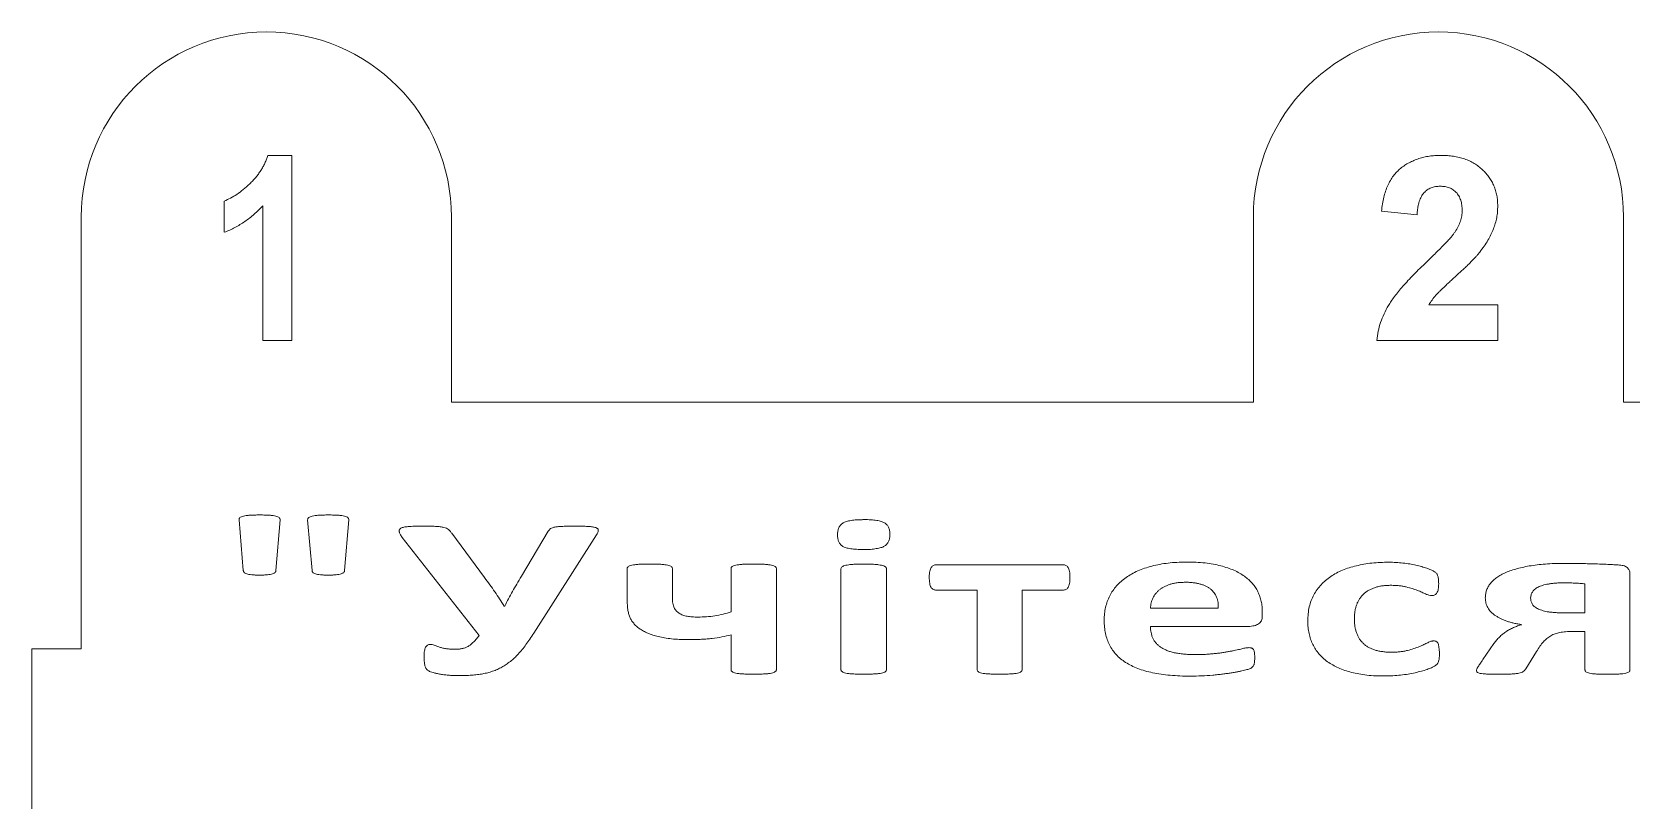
# Model space of a CAD drawing. Header units: millimetres. Extents: x -4 to 479, y 0 to 130.
# Drawn here: x -4 to 125.6, y 67.7 to 130 of the extents above; entities that cross this region are included whole.
import ezdxf

# ---------------------------------------------------------------- set-up
doc = ezdxf.new("R2010")
doc.units = ezdxf.units.MM

msp = doc.modelspace()

# ---------------------------------------------------------------- linework, layer by layer
at = {"color": 7, "linetype": 'Continuous', "lineweight": 15}
for p, q in [((15.12, 120), (17.05, 120)), ((17.05, 120), (17.05, 105)), ((11.59, 113.77), (11.59, 116.3)), ((14.71, 105), (14.71, 115.91)), ((108.27, 115.19), (105.38, 115.47)), ((0, 115), (0, 80)), ((30, 100), (30, 115)), ((95, 115), (95, 100)), ((125, 100), (125, 115)), ((109.23, 107.88), (114.81, 107.88)), ((114.81, 107.88), (114.81, 105)), ((17.05, 105), (14.71, 105)), ((114.81, 105), (105, 105)), ((95, 100), (30, 100)), ((190, 100), (125, 100)), ((13.12, 86.36), (12.79, 90.47)), ((16.12, 90.47), (15.77, 86.36)), ((18.7, 86.36), (18.34, 90.47)), ((21.68, 90.47), (21.34, 86.36)), ((35.67, 85.88), (37.85, 89.54)), ((32.25, 81.07), (26.01, 89.03)), ((30.02, 89.37), (32.68, 85.77)), ((41.76, 89.24), (36.68, 81.28)), ((44.25, 83.87), (44.25, 86.51)), ((47.91, 86.51), (47.91, 84.22)), ((52.66, 82.99), (52.66, 86.51)), ((56.34, 86.51), (56.34, 78.31)), ((61.57, 78.31), (61.57, 86.49)), ((65.26, 86.49), (65.26, 78.31)), ((69.32, 86.82), (79.56, 86.82)), ((125.52, 86.1), (125.52, 78.31)), ((72.61, 84.76), (69.32, 84.76)), ((72.61, 78.31), (72.61, 84.76)), ((76.27, 84.76), (76.27, 78.31)), ((79.56, 84.76), (76.27, 84.76)), ((121.88, 82.92), (121.88, 85.27)), ((34.28, 83.46), (34.32, 83.46)), ((86.65, 83.31), (92.16, 83.31)), ((95.72, 83.02), (95.72, 82.65)), ((94.6, 81.82), (86.65, 81.82)), ((120.3, 82.92), (121.88, 82.92)), ((52.66, 78.31), (52.66, 81.13)), ((113.61, 79.13), (114.5, 80.43)), ((121.88, 81.41), (120.91, 81.41)), ((121.88, 78.31), (121.88, 81.41)), ((-4, 80), (-4, 60)), ((0, 80), (-4, 80)), ((117.96, 79.79), (117.09, 78.39))]:
    msp.add_line(p, q, dxfattribs=at)
for centre in [(15, 115), (110, 115)]:
    msp.add_arc(centre, 15, 0, 180, dxfattribs=at)
for points, knots in [([(11.59, 116.3), (11.76, 116.37), (12.11, 116.53), (12.62, 116.84), (13.14, 117.23), (13.57, 117.61), (13.9, 117.94), (14.14, 118.2), (14.35, 118.48), (14.55, 118.77), (14.73, 119.06), (14.88, 119.36), (15.02, 119.68), (15.09, 119.89), (15.12, 120)], [0, 0, 0, 0, 0.104673, 0.217922, 0.340519, 0.473565, 0.542197, 0.609703, 0.675575, 0.741602, 0.806105, 0.870958, 0.935136, 1, 1, 1, 1]), ([(105.38, 115.47), (105.41, 115.67), (105.45, 116.05), (105.56, 116.59), (105.71, 117.09), (105.89, 117.55), (106.09, 117.96), (106.34, 118.34), (106.62, 118.66), (106.93, 118.95), (107.27, 119.2), (107.63, 119.41), (108.01, 119.59), (108.41, 119.74), (108.83, 119.86), (109.27, 119.94), (109.73, 119.99), (110.04, 120), (110.2, 120)], [0, 0, 0, 0, 0.0794357, 0.1540132, 0.2241415, 0.2899342, 0.3527323, 0.4127258, 0.4703027, 0.5271688, 0.5835023, 0.6399482, 0.696585, 0.7537269, 0.812707, 0.8729635, 0.9350349, 1, 1, 1, 1]), ([(110.2, 120), (110.38, 120), (110.72, 119.99), (111.21, 119.94), (111.68, 119.84), (112.12, 119.72), (112.53, 119.55), (112.91, 119.35), (113.26, 119.11), (113.58, 118.83), (113.87, 118.54), (114.12, 118.22), (114.33, 117.88), (114.51, 117.52), (114.64, 117.14), (114.74, 116.75), (114.8, 116.34), (114.8, 116.06), (114.81, 115.92)], [0, 0, 0, 0, 0.0756723, 0.1473813, 0.2160847, 0.281698, 0.3454599, 0.4074856, 0.4687313, 0.5297824, 0.5900329, 0.6485481, 0.7059535, 0.7631016, 0.8202894, 0.8784793, 0.9382261, 1, 1, 1, 1]), ([(110.14, 117.5), (110.01, 117.49), (109.76, 117.48), (109.4, 117.38), (109.09, 117.21), (108.86, 117.01), (108.71, 116.82), (108.61, 116.65), (108.52, 116.46), (108.44, 116.25), (108.38, 116.02), (108.33, 115.76), (108.29, 115.49), (108.28, 115.29), (108.27, 115.19)], [0, 0, 0, 0, 0.116899, 0.225824, 0.330086, 0.435451, 0.490307, 0.548244, 0.610767, 0.677675, 0.749189, 0.826859, 0.910112, 1, 1, 1, 1]), ([(111.92, 115.53), (111.92, 115.68), (111.91, 115.96), (111.82, 116.36), (111.67, 116.71), (111.46, 117), (111.2, 117.22), (110.89, 117.39), (110.53, 117.48), (110.28, 117.49), (110.14, 117.5)], [0, 0, 0, 0, 0.14914, 0.282162, 0.404656, 0.52111, 0.634416, 0.748796, 0.868711, 1, 1, 1, 1]), ([(14.71, 115.91), (14.59, 115.79), (14.37, 115.55), (14.01, 115.22), (13.64, 114.92), (13.26, 114.64), (12.86, 114.38), (12.45, 114.15), (12.03, 113.94), (11.74, 113.83), (11.59, 113.77)], [0, 0, 0, 0, 0.129185, 0.256204, 0.382043, 0.505384, 0.629957, 0.752849, 0.876291, 1, 1, 1, 1]), ([(111.35, 113.8), (111.44, 113.94), (111.61, 114.22), (111.79, 114.66), (111.9, 115.1), (111.92, 115.39), (111.92, 115.53)], [0, 0, 0, 0, 0.272796, 0.526191, 0.766904, 1, 1, 1, 1]), ([(114.81, 115.92), (114.8, 115.76), (114.8, 115.43), (114.73, 114.95), (114.62, 114.48), (114.46, 114.03), (114.26, 113.57), (114.01, 113.1), (113.71, 112.63), (113.47, 112.32), (113.35, 112.16)], [0, 0, 0, 0, 0.119176, 0.236427, 0.352664, 0.469086, 0.589463, 0.717601, 0.854189, 1, 1, 1, 1]), ([(109.06, 111.38), (109.2, 111.52), (109.49, 111.79), (109.89, 112.18), (110.24, 112.54), (110.55, 112.86), (110.82, 113.14), (111.04, 113.39), (111.21, 113.6), (111.31, 113.74), (111.35, 113.8)], [0, 0, 0, 0, 0.18509, 0.352357, 0.50308, 0.637279, 0.752473, 0.851886, 0.934339, 1, 1, 1, 1]), ([(113.35, 112.16), (113.31, 112.1), (113.21, 111.98), (113.04, 111.79), (112.85, 111.58), (112.63, 111.35), (112.39, 111.11), (112.12, 110.85), (111.82, 110.58), (111.5, 110.29), (111.19, 110), (110.9, 109.74), (110.63, 109.5), (110.41, 109.28), (110.21, 109.09), (110.04, 108.93), (109.91, 108.79), (109.72, 108.58), (109.48, 108.29), (109.31, 108.02), (109.23, 107.88)], [0, 0, 0, 0, 0.036975, 0.079193, 0.126701, 0.179184, 0.237369, 0.300559, 0.369153, 0.443112, 0.516018, 0.582473, 0.642137, 0.69462, 0.740679, 0.779589, 0.812074, 0.837814, 0.922565, 1, 1, 1, 1]), ([(105, 105), (105.03, 105.25), (105.1, 105.74), (105.3, 106.46), (105.58, 107.16), (105.88, 107.73), (106.17, 108.19), (106.44, 108.57), (106.76, 108.97), (107.13, 109.4), (107.54, 109.86), (108, 110.34), (108.51, 110.85), (108.87, 111.2), (109.06, 111.38)], [0, 0, 0, 0, 0.096357, 0.192661, 0.289455, 0.388479, 0.441921, 0.501521, 0.567883, 0.640892, 0.720371, 0.806637, 0.900016, 1, 1, 1, 1]), ([(12.79, 90.47), (12.79, 90.5), (12.79, 90.56), (12.86, 90.65), (12.98, 90.71), (13.16, 90.77), (13.39, 90.81), (13.68, 90.83), (14.05, 90.85), (14.31, 90.85), (14.45, 90.85)], [0, 0, 0, 0, 0.0482909, 0.1027985, 0.1772801, 0.2748322, 0.4028785, 0.5639489, 0.7618885, 1, 1, 1, 1]), ([(14.45, 90.85), (14.6, 90.85), (14.87, 90.85), (15.23, 90.83), (15.52, 90.81), (15.75, 90.77), (15.91, 90.71), (16.03, 90.65), (16.11, 90.57), (16.12, 90.5), (16.12, 90.47)], [0, 0, 0, 0, 0.242682, 0.444925, 0.605548, 0.727037, 0.819507, 0.891112, 0.948821, 1, 1, 1, 1]), ([(18.34, 90.47), (18.35, 90.5), (18.36, 90.56), (18.44, 90.65), (18.56, 90.71), (18.74, 90.76), (18.97, 90.81), (19.26, 90.83), (19.62, 90.85), (19.88, 90.85), (20.03, 90.85)], [0, 0, 0, 0, 0.049321, 0.105606, 0.179979, 0.277388, 0.405247, 0.566082, 0.763732, 1, 1, 1, 1]), ([(20.03, 90.85), (20.17, 90.85), (20.43, 90.85), (20.8, 90.83), (21.09, 90.81), (21.32, 90.76), (21.49, 90.72), (21.61, 90.65), (21.67, 90.56), (21.68, 90.5), (21.68, 90.47)], [0, 0, 0, 0, 0.24024, 0.43844, 0.600951, 0.730141, 0.828566, 0.897287, 0.95051, 1, 1, 1, 1]), ([(26.01, 89.03), (25.98, 89.08), (25.92, 89.16), (25.85, 89.29), (25.8, 89.4), (25.77, 89.49), (25.76, 89.58), (25.78, 89.66), (25.84, 89.73), (25.91, 89.79), (26.02, 89.83), (26.15, 89.87), (26.32, 89.89), (26.51, 89.92), (26.74, 89.93), (27, 89.94), (27.3, 89.94), (27.51, 89.94), (27.62, 89.95)], [0, 0, 0, 0, 0.063393, 0.117881, 0.164827, 0.203291, 0.23586, 0.266391, 0.297844, 0.333071, 0.376717, 0.430145, 0.493919, 0.568828, 0.656005, 0.756742, 0.872088, 1, 1, 1, 1]), ([(27.62, 89.95), (27.73, 89.95), (27.94, 89.95), (28.23, 89.94), (28.49, 89.94), (28.71, 89.93), (28.91, 89.92), (29.08, 89.9), (29.24, 89.88), (29.41, 89.84), (29.59, 89.79), (29.76, 89.68), (29.9, 89.54), (29.98, 89.43), (30.02, 89.37)], [0, 0, 0, 0, 0.126425, 0.239173, 0.339281, 0.424676, 0.500648, 0.568477, 0.629117, 0.681804, 0.771757, 0.845128, 0.917393, 1, 1, 1, 1]), ([(37.85, 89.54), (37.88, 89.58), (37.93, 89.66), (38.04, 89.76), (38.2, 89.83), (38.36, 89.87), (38.53, 89.89), (38.68, 89.91), (38.85, 89.92), (39.04, 89.93), (39.26, 89.94), (39.52, 89.94), (39.8, 89.95), (40, 89.95), (40.1, 89.95)], [0, 0, 0, 0, 0.060185, 0.118828, 0.187625, 0.276436, 0.331162, 0.39467, 0.467215, 0.548787, 0.64183, 0.748608, 0.867993, 1, 1, 1, 1]), ([(40.1, 89.95), (40.21, 89.94), (40.41, 89.94), (40.7, 89.94), (40.95, 89.93), (41.16, 89.92), (41.35, 89.9), (41.5, 89.88), (41.63, 89.85), (41.74, 89.81), (41.82, 89.77), (41.87, 89.72), (41.91, 89.66), (41.9, 89.56), (41.86, 89.42), (41.79, 89.3), (41.76, 89.24)], [0, 0, 0, 0, 0.138009, 0.259661, 0.367315, 0.459892, 0.538563, 0.607207, 0.66366, 0.709526, 0.746675, 0.778101, 0.805826, 0.833919, 0.904285, 1, 1, 1, 1]), ([(61.3, 89.24), (61.3, 89.35), (61.31, 89.55), (61.39, 89.83), (61.54, 90.05), (61.71, 90.19), (61.87, 90.27), (62.02, 90.33), (62.2, 90.37), (62.4, 90.41), (62.62, 90.44), (62.87, 90.46), (63.14, 90.47), (63.33, 90.47), (63.43, 90.48)], [0, 0, 0, 0, 0.113391, 0.212722, 0.302759, 0.391889, 0.441133, 0.496611, 0.560016, 0.631188, 0.710407, 0.79883, 0.894657, 1, 1, 1, 1]), ([(63.43, 90.48), (63.53, 90.48), (63.72, 90.48), (63.99, 90.46), (64.24, 90.44), (64.46, 90.41), (64.65, 90.38), (64.82, 90.33), (64.97, 90.28), (65.13, 90.2), (65.3, 90.07), (65.45, 89.85), (65.53, 89.58), (65.54, 89.39), (65.54, 89.28)], [0, 0, 0, 0, 0.105681, 0.202674, 0.291003, 0.371958, 0.442585, 0.506434, 0.562447, 0.611897, 0.700987, 0.790544, 0.888025, 1, 1, 1, 1]), ([(63.4, 88.05), (63.3, 88.05), (63.11, 88.05), (62.84, 88.07), (62.59, 88.08), (62.37, 88.11), (62.17, 88.15), (62, 88.19), (61.85, 88.24), (61.69, 88.32), (61.53, 88.45), (61.39, 88.67), (61.31, 88.94), (61.3, 89.13), (61.3, 89.24)], [0, 0, 0, 0, 0.107561, 0.205462, 0.294704, 0.374632, 0.447133, 0.510689, 0.566663, 0.614764, 0.702274, 0.790693, 0.888104, 1, 1, 1, 1]), ([(65.54, 89.28), (65.54, 89.18), (65.53, 88.97), (65.44, 88.7), (65.3, 88.47), (65.12, 88.33), (64.96, 88.25), (64.81, 88.2), (64.63, 88.15), (64.43, 88.12), (64.21, 88.09), (63.96, 88.06), (63.69, 88.06), (63.5, 88.05), (63.4, 88.05)], [0, 0, 0, 0, 0.114554, 0.213446, 0.304171, 0.394208, 0.443542, 0.499682, 0.563203, 0.633386, 0.71275, 0.800379, 0.895423, 1, 1, 1, 1]), ([(44.25, 86.51), (44.25, 86.54), (44.26, 86.6), (44.33, 86.68), (44.46, 86.75), (44.64, 86.79), (44.89, 86.83), (45.14, 86.85), (45.38, 86.86), (45.59, 86.87), (45.83, 86.87), (45.99, 86.87), (46.08, 86.87)], [0, 0, 0, 0, 0.045419, 0.09371, 0.160783, 0.255638, 0.383517, 0.544954, 0.640787, 0.749018, 0.86827, 1, 1, 1, 1]), ([(46.08, 86.87), (46.16, 86.87), (46.33, 86.87), (46.56, 86.87), (46.78, 86.86), (47.01, 86.85), (47.27, 86.83), (47.51, 86.79), (47.7, 86.75), (47.82, 86.68), (47.9, 86.6), (47.9, 86.54), (47.91, 86.51)], [0, 0, 0, 0, 0.131771, 0.252447, 0.359326, 0.455189, 0.616676, 0.744595, 0.83948, 0.905373, 0.954567, 1, 1, 1, 1]), ([(52.66, 86.51), (52.67, 86.54), (52.67, 86.6), (52.75, 86.68), (52.87, 86.75), (53.06, 86.79), (53.31, 86.83), (53.56, 86.85), (53.8, 86.86), (54.02, 86.87), (54.25, 86.87), (54.42, 86.87), (54.51, 86.87)], [0, 0, 0, 0, 0.045107, 0.093066, 0.159678, 0.253881, 0.380881, 0.543953, 0.640502, 0.749366, 0.869175, 1, 1, 1, 1]), ([(54.51, 86.87), (54.59, 86.87), (54.75, 86.87), (54.98, 86.87), (55.19, 86.86), (55.43, 86.85), (55.69, 86.83), (55.93, 86.79), (56.12, 86.75), (56.24, 86.68), (56.32, 86.6), (56.33, 86.54), (56.34, 86.51)], [0, 0, 0, 0, 0.129287, 0.247454, 0.354573, 0.452039, 0.616659, 0.742123, 0.834542, 0.902996, 0.954148, 1, 1, 1, 1]), ([(61.57, 86.49), (61.58, 86.52), (61.59, 86.58), (61.67, 86.66), (61.8, 86.73), (61.98, 86.78), (62.23, 86.82), (62.48, 86.85), (62.72, 86.86), (62.93, 86.87), (63.17, 86.87), (63.33, 86.87), (63.42, 86.87)], [0, 0, 0, 0, 0.044123, 0.093908, 0.162982, 0.259345, 0.386927, 0.547647, 0.6429, 0.750538, 0.869067, 1, 1, 1, 1]), ([(63.42, 86.87), (63.51, 86.87), (63.67, 86.87), (63.91, 86.87), (64.12, 86.86), (64.35, 86.85), (64.61, 86.82), (64.85, 86.78), (65.04, 86.73), (65.17, 86.66), (65.25, 86.58), (65.26, 86.52), (65.26, 86.49)], [0, 0, 0, 0, 0.13115, 0.249877, 0.356314, 0.451725, 0.612712, 0.740506, 0.837029, 0.905008, 0.955804, 1, 1, 1, 1]), ([(82.91, 82.32), (82.91, 82.5), (82.92, 82.85), (83.01, 83.35), (83.15, 83.84), (83.35, 84.29), (83.6, 84.72), (83.91, 85.11), (84.27, 85.47), (84.68, 85.79), (85.13, 86.07), (85.64, 86.33), (86.19, 86.54), (86.78, 86.72), (87.42, 86.86), (88.1, 86.96), (88.82, 87.02), (89.31, 87.03), (89.56, 87.03)], [0, 0, 0, 0, 0.0582732, 0.1143128, 0.1687215, 0.2225667, 0.2762389, 0.3301725, 0.384972, 0.4414074, 0.4999809, 0.5611973, 0.6254926, 0.6931239, 0.7645894, 0.8393357, 0.9177253, 1, 1, 1, 1]), ([(89.56, 87.03), (89.83, 87.03), (90.33, 87.02), (91.07, 86.97), (91.74, 86.87), (92.35, 86.74), (92.91, 86.57), (93.42, 86.38), (93.87, 86.15), (94.27, 85.9), (94.62, 85.62), (94.93, 85.31), (95.18, 84.98), (95.38, 84.62), (95.53, 84.24), (95.65, 83.85), (95.71, 83.44), (95.72, 83.16), (95.72, 83.02)], [0, 0, 0, 0, 0.095497, 0.183994, 0.26612, 0.341606, 0.411701, 0.477361, 0.538018, 0.595459, 0.649546, 0.701226, 0.751331, 0.800575, 0.849603, 0.898893, 0.948577, 1, 1, 1, 1]), ([(99.41, 82.25), (99.42, 82.45), (99.43, 82.84), (99.52, 83.39), (99.67, 83.91), (99.89, 84.38), (100.16, 84.81), (100.48, 85.21), (100.85, 85.56), (101.27, 85.88), (101.73, 86.15), (102.23, 86.39), (102.77, 86.59), (103.36, 86.74), (103.97, 86.87), (104.61, 86.96), (105.29, 87.01), (105.75, 87.02), (105.98, 87.02)], [0, 0, 0, 0, 0.064876, 0.126053, 0.184356, 0.240612, 0.295779, 0.350925, 0.406209, 0.462859, 0.521376, 0.58187, 0.644592, 0.710283, 0.778832, 0.849659, 0.923289, 1, 1, 1, 1]), ([(105.98, 87.02), (106.17, 87.02), (106.56, 87.01), (107.12, 86.96), (107.67, 86.89), (108.17, 86.79), (108.63, 86.67), (108.98, 86.56), (109.23, 86.47), (109.38, 86.41), (109.51, 86.35), (109.63, 86.29), (109.74, 86.22), (109.84, 86.13), (109.9, 86.05), (109.94, 85.94), (109.98, 85.82), (110, 85.67), (110.02, 85.49), (110.02, 85.36), (110.02, 85.28)], [0, 0, 0, 0, 0.118542, 0.235242, 0.347514, 0.453561, 0.551653, 0.639798, 0.678867, 0.712546, 0.740172, 0.762327, 0.796425, 0.820865, 0.840784, 0.86321, 0.889268, 0.919723, 0.956037, 1, 1, 1, 1]), ([(113.8, 84.14), (113.81, 84.25), (113.82, 84.46), (113.9, 84.76), (114.03, 85.05), (114.22, 85.32), (114.45, 85.57), (114.74, 85.8), (115.08, 86.01), (115.47, 86.2), (115.91, 86.36), (116.4, 86.51), (116.94, 86.64), (117.53, 86.75), (118.17, 86.83), (118.86, 86.89), (119.6, 86.93), (120.11, 86.93), (120.37, 86.93)], [0, 0, 0, 0, 0.040992, 0.080616, 0.120919, 0.162361, 0.206324, 0.253264, 0.303922, 0.359034, 0.419261, 0.484965, 0.556005, 0.632627, 0.715374, 0.804026, 0.899104, 1, 1, 1, 1]), ([(120.37, 86.93), (120.53, 86.93), (120.86, 86.93), (121.38, 86.92), (121.93, 86.91), (122.49, 86.89), (123.04, 86.88), (123.59, 86.85), (124.09, 86.83), (124.42, 86.81), (124.57, 86.8)], [0, 0, 0, 0, 0.113996, 0.238368, 0.369876, 0.503357, 0.636859, 0.767823, 0.891641, 1, 1, 1, 1]), ([(14.45, 85.98), (14.33, 85.98), (14.12, 85.98), (13.83, 86), (13.6, 86.03), (13.42, 86.07), (13.29, 86.12), (13.19, 86.19), (13.15, 86.27), (13.13, 86.33), (13.12, 86.36)], [0, 0, 0, 0, 0.242578, 0.435916, 0.588175, 0.712525, 0.806368, 0.878396, 0.940156, 1, 1, 1, 1]), ([(15.77, 86.36), (15.77, 86.33), (15.76, 86.27), (15.71, 86.19), (15.61, 86.12), (15.48, 86.07), (15.3, 86.03), (15.07, 86), (14.78, 85.98), (14.57, 85.98), (14.45, 85.98)], [0, 0, 0, 0, 0.05849, 0.121715, 0.194337, 0.288954, 0.410719, 0.567898, 0.76283, 1, 1, 1, 1]), ([(20.03, 85.98), (19.91, 85.98), (19.69, 85.98), (19.4, 86), (19.16, 86.03), (18.99, 86.07), (18.85, 86.12), (18.76, 86.19), (18.71, 86.27), (18.7, 86.33), (18.7, 86.36)], [0, 0, 0, 0, 0.241946, 0.438437, 0.593926, 0.714381, 0.806296, 0.879594, 0.94214, 1, 1, 1, 1]), ([(21.34, 86.36), (21.34, 86.33), (21.33, 86.27), (21.28, 86.19), (21.18, 86.12), (21.05, 86.07), (20.87, 86.03), (20.64, 86), (20.35, 85.98), (20.14, 85.98), (20.03, 85.98)], [0, 0, 0, 0, 0.0584213, 0.1215732, 0.1955821, 0.2935041, 0.4169292, 0.5720943, 0.7631067, 1, 1, 1, 1]), ([(32.68, 85.77), (32.83, 85.58), (33.11, 85.2), (33.52, 84.62), (33.91, 84.05), (34.16, 83.65), (34.28, 83.46)], [0, 0, 0, 0, 0.255434, 0.505544, 0.75315, 1, 1, 1, 1]), ([(34.32, 83.46), (34.42, 83.66), (34.62, 84.07), (34.95, 84.66), (35.3, 85.27), (35.54, 85.67), (35.67, 85.88)], [0, 0, 0, 0, 0.244279, 0.486509, 0.73562, 1, 1, 1, 1]), ([(68.73, 85.83), (68.73, 85.91), (68.74, 86.07), (68.77, 86.28), (68.82, 86.46), (68.88, 86.6), (68.96, 86.7), (69.07, 86.77), (69.19, 86.81), (69.27, 86.82), (69.32, 86.82)], [0, 0, 0, 0, 0.195288, 0.358779, 0.496829, 0.613184, 0.714755, 0.803788, 0.896667, 1, 1, 1, 1]), ([(69.32, 84.76), (69.27, 84.77), (69.18, 84.77), (69.06, 84.8), (68.95, 84.88), (68.87, 84.99), (68.8, 85.13), (68.76, 85.33), (68.73, 85.56), (68.73, 85.74), (68.73, 85.83)], [0, 0, 0, 0, 0.0988869, 0.1891758, 0.2770519, 0.3723286, 0.4850341, 0.6248813, 0.7972179, 1, 1, 1, 1]), ([(79.56, 86.82), (79.6, 86.82), (79.68, 86.81), (79.8, 86.77), (79.91, 86.71), (79.99, 86.6), (80.06, 86.45), (80.1, 86.27), (80.13, 86.05), (80.13, 85.89), (80.13, 85.8)], [0, 0, 0, 0, 0.095212, 0.186311, 0.278793, 0.378417, 0.494399, 0.634142, 0.800307, 1, 1, 1, 1]), ([(80.13, 85.8), (80.13, 85.71), (80.13, 85.54), (80.1, 85.31), (80.06, 85.12), (79.99, 84.98), (79.91, 84.87), (79.8, 84.8), (79.68, 84.77), (79.6, 84.76), (79.56, 84.76)], [0, 0, 0, 0, 0.2067048, 0.3763031, 0.5138679, 0.629879, 0.7263685, 0.8174097, 0.9064689, 1, 1, 1, 1]), ([(124.57, 86.8), (124.65, 86.8), (124.79, 86.79), (124.98, 86.75), (125.15, 86.69), (125.29, 86.6), (125.39, 86.5), (125.47, 86.38), (125.51, 86.25), (125.52, 86.15), (125.52, 86.1)], [0, 0, 0, 0, 0.171776, 0.32143, 0.453946, 0.573523, 0.682901, 0.78587, 0.890214, 1, 1, 1, 1]), ([(89.48, 85.4), (89.36, 85.39), (89.14, 85.39), (88.83, 85.36), (88.53, 85.31), (88.26, 85.24), (88.01, 85.15), (87.78, 85.04), (87.57, 84.92), (87.39, 84.79), (87.23, 84.64), (87.09, 84.48), (86.96, 84.31), (86.86, 84.12), (86.78, 83.93), (86.72, 83.73), (86.67, 83.52), (86.66, 83.38), (86.65, 83.31)], [0, 0, 0, 0, 0.087072, 0.168197, 0.244544, 0.316659, 0.384053, 0.447608, 0.508748, 0.566539, 0.621756, 0.676511, 0.730413, 0.784311, 0.837974, 0.891261, 0.945334, 1, 1, 1, 1]), ([(92.16, 83.31), (92.16, 83.39), (92.16, 83.54), (92.14, 83.77), (92.09, 83.98), (92.03, 84.18), (91.93, 84.37), (91.82, 84.54), (91.69, 84.7), (91.53, 84.85), (91.35, 84.98), (91.15, 85.09), (90.93, 85.18), (90.68, 85.26), (90.41, 85.32), (90.12, 85.36), (89.81, 85.39), (89.59, 85.4), (89.48, 85.4)], [0, 0, 0, 0, 0.060939, 0.118648, 0.174566, 0.228391, 0.280705, 0.333355, 0.387075, 0.441593, 0.498191, 0.557448, 0.619898, 0.68613, 0.756482, 0.832264, 0.913119, 1, 1, 1, 1]), ([(106.14, 85.15), (106.03, 85.15), (105.8, 85.14), (105.47, 85.11), (105.17, 85.06), (104.88, 84.98), (104.62, 84.88), (104.37, 84.77), (104.15, 84.62), (103.94, 84.46), (103.77, 84.27), (103.61, 84.07), (103.48, 83.84), (103.37, 83.6), (103.29, 83.33), (103.23, 83.04), (103.19, 82.74), (103.19, 82.53), (103.19, 82.42)], [0, 0, 0, 0, 0.07585, 0.14728, 0.215249, 0.27904, 0.340322, 0.399399, 0.45641, 0.512837, 0.568126, 0.623921, 0.68071, 0.738263, 0.799142, 0.862104, 0.928886, 1, 1, 1, 1]), ([(109.49, 84.32), (109.41, 84.33), (109.22, 84.34), (108.95, 84.45), (108.65, 84.6), (108.29, 84.74), (107.87, 84.9), (107.47, 85), (107.12, 85.08), (106.81, 85.12), (106.49, 85.14), (106.26, 85.15), (106.14, 85.15)], [0, 0, 0, 0, 0.074136, 0.156285, 0.251527, 0.362679, 0.489875, 0.636574, 0.71728, 0.804908, 0.899052, 1, 1, 1, 1]), ([(110.02, 85.28), (110.02, 85.2), (110.02, 85.05), (109.99, 84.84), (109.95, 84.67), (109.88, 84.54), (109.8, 84.44), (109.71, 84.37), (109.6, 84.33), (109.53, 84.32), (109.49, 84.32)], [0, 0, 0, 0, 0.199555, 0.369427, 0.511894, 0.628841, 0.729568, 0.819993, 0.908469, 1, 1, 1, 1]), ([(120.21, 85.35), (120.08, 85.35), (119.85, 85.35), (119.51, 85.33), (119.2, 85.3), (118.92, 85.26), (118.67, 85.21), (118.45, 85.15), (118.25, 85.09), (118.08, 85.01), (117.92, 84.92), (117.8, 84.82), (117.69, 84.72), (117.59, 84.57), (117.49, 84.37), (117.48, 84.2), (117.47, 84.11)], [0, 0, 0, 0, 0.112423, 0.214287, 0.30826, 0.392042, 0.468156, 0.537818, 0.600355, 0.658008, 0.710219, 0.757646, 0.801741, 0.843427, 0.921324, 1, 1, 1, 1]), ([(121.88, 85.27), (121.74, 85.28), (121.46, 85.31), (121.03, 85.33), (120.61, 85.35), (120.34, 85.35), (120.21, 85.35)], [0, 0, 0, 0, 0.2502317, 0.5096092, 0.7638164, 1, 1, 1, 1]), ([(49.34, 80.75), (49.11, 80.75), (48.65, 80.75), (48.01, 80.79), (47.43, 80.86), (46.9, 80.96), (46.44, 81.08), (46.02, 81.22), (45.65, 81.39), (45.33, 81.57), (45.05, 81.78), (44.82, 82), (44.63, 82.25), (44.48, 82.51), (44.38, 82.8), (44.3, 83.13), (44.26, 83.49), (44.25, 83.74), (44.25, 83.87)], [0, 0, 0, 0, 0.103909, 0.198798, 0.284539, 0.362129, 0.432397, 0.496588, 0.555782, 0.6102, 0.660707, 0.707899, 0.752337, 0.795804, 0.840423, 0.888882, 0.942012, 1, 1, 1, 1]), ([(47.91, 84.22), (47.91, 84.13), (47.91, 83.95), (47.94, 83.71), (47.98, 83.5), (48.06, 83.29), (48.22, 83.07), (48.46, 82.87), (48.76, 82.72), (49.12, 82.63), (49.53, 82.58), (49.83, 82.58), (49.98, 82.58)], [0, 0, 0, 0, 0.091574, 0.170401, 0.237229, 0.292965, 0.392831, 0.492117, 0.598003, 0.714569, 0.848521, 1, 1, 1, 1]), ([(49.98, 82.58), (50.22, 82.58), (50.67, 82.59), (51.35, 82.67), (52.02, 82.8), (52.45, 82.93), (52.66, 82.99)], [0, 0, 0, 0, 0.2553444, 0.5040709, 0.7519103, 1, 1, 1, 1]), ([(116.77, 81.96), (116.66, 81.98), (116.44, 82.01), (116.12, 82.08), (115.82, 82.15), (115.54, 82.25), (115.28, 82.34), (115.03, 82.45), (114.81, 82.58), (114.6, 82.7), (114.41, 82.85), (114.25, 83), (114.11, 83.16), (114, 83.34), (113.91, 83.52), (113.85, 83.72), (113.81, 83.93), (113.8, 84.07), (113.8, 84.14)], [0, 0, 0, 0, 0.084257, 0.165152, 0.241899, 0.315028, 0.384351, 0.450943, 0.51478, 0.576131, 0.634011, 0.689504, 0.742312, 0.793703, 0.843906, 0.895011, 0.946478, 1, 1, 1, 1]), ([(117.47, 84.11), (117.48, 84.06), (117.48, 83.97), (117.51, 83.84), (117.56, 83.72), (117.62, 83.6), (117.71, 83.49), (117.83, 83.39), (117.96, 83.3), (118.11, 83.22), (118.29, 83.15), (118.49, 83.09), (118.71, 83.03), (118.95, 82.99), (119.23, 82.96), (119.55, 82.93), (119.91, 82.92), (120.16, 82.92), (120.3, 82.92)], [0, 0, 0, 0, 0.041163, 0.080614, 0.119612, 0.159236, 0.200454, 0.244356, 0.291226, 0.342344, 0.398674, 0.459252, 0.526385, 0.598354, 0.680194, 0.774615, 0.880903, 1, 1, 1, 1]), ([(89.89, 77.79), (89.61, 77.79), (89.06, 77.8), (88.27, 77.85), (87.53, 77.93), (86.85, 78.05), (86.22, 78.21), (85.64, 78.4), (85.12, 78.63), (84.65, 78.89), (84.23, 79.19), (83.88, 79.53), (83.57, 79.9), (83.33, 80.31), (83.14, 80.76), (83.01, 81.25), (82.92, 81.77), (82.91, 82.13), (82.91, 82.32)], [0, 0, 0, 0, 0.089421, 0.173236, 0.251935, 0.325143, 0.393832, 0.457672, 0.518112, 0.574668, 0.628547, 0.680161, 0.730607, 0.781056, 0.832369, 0.885336, 0.941096, 1, 1, 1, 1]), ([(86.65, 81.82), (86.66, 81.74), (86.66, 81.57), (86.7, 81.32), (86.76, 81.09), (86.84, 80.87), (86.96, 80.66), (87.1, 80.47), (87.28, 80.3), (87.48, 80.14), (87.71, 80), (87.98, 79.87), (88.27, 79.77), (88.6, 79.68), (88.96, 79.62), (89.35, 79.57), (89.78, 79.54), (90.07, 79.54), (90.22, 79.54)], [0, 0, 0, 0, 0.053392, 0.104407, 0.154353, 0.203545, 0.252796, 0.301802, 0.352739, 0.406067, 0.462585, 0.523234, 0.588172, 0.658066, 0.733709, 0.816021, 0.904685, 1, 1, 1, 1]), ([(95.72, 82.65), (95.72, 82.58), (95.71, 82.46), (95.66, 82.28), (95.56, 82.13), (95.43, 82.02), (95.26, 81.93), (95.06, 81.87), (94.84, 81.83), (94.68, 81.82), (94.6, 81.82)], [0, 0, 0, 0, 0.124181, 0.237648, 0.34525, 0.455877, 0.572609, 0.700726, 0.841836, 1, 1, 1, 1]), ([(105.63, 77.8), (105.39, 77.8), (104.91, 77.81), (104.22, 77.86), (103.57, 77.96), (102.97, 78.08), (102.41, 78.24), (101.9, 78.45), (101.43, 78.68), (101.01, 78.95), (100.63, 79.25), (100.31, 79.59), (100.03, 79.96), (99.8, 80.36), (99.63, 80.79), (99.5, 81.25), (99.42, 81.74), (99.42, 82.08), (99.41, 82.25)], [0, 0, 0, 0, 0.084683, 0.164551, 0.239899, 0.311312, 0.378532, 0.442115, 0.50207, 0.559685, 0.61493, 0.668571, 0.721378, 0.77423, 0.827996, 0.882812, 0.94014, 1, 1, 1, 1]), ([(103.19, 82.42), (103.19, 82.31), (103.19, 82.1), (103.23, 81.8), (103.29, 81.52), (103.37, 81.25), (103.48, 81.01), (103.61, 80.79), (103.76, 80.58), (103.94, 80.4), (104.14, 80.24), (104.36, 80.1), (104.61, 79.99), (104.88, 79.89), (105.18, 79.82), (105.49, 79.77), (105.83, 79.73), (106.07, 79.73), (106.19, 79.73)], [0, 0, 0, 0, 0.069693, 0.135732, 0.197782, 0.257892, 0.315249, 0.370826, 0.425604, 0.479871, 0.535275, 0.591966, 0.650843, 0.712825, 0.778537, 0.847921, 0.921458, 1, 1, 1, 1]), ([(114.5, 80.43), (114.57, 80.52), (114.71, 80.7), (114.94, 80.96), (115.19, 81.18), (115.46, 81.39), (115.76, 81.57), (116.08, 81.73), (116.42, 81.86), (116.65, 81.93), (116.77, 81.96)], [0, 0, 0, 0, 0.122756, 0.244646, 0.365886, 0.488051, 0.612495, 0.738638, 0.867058, 1, 1, 1, 1]), ([(27.78, 79.38), (27.79, 79.46), (27.79, 79.61), (27.81, 79.82), (27.85, 79.99), (27.9, 80.13), (27.97, 80.23), (28.07, 80.31), (28.18, 80.35), (28.26, 80.36), (28.3, 80.36)], [0, 0, 0, 0, 0.198852, 0.367925, 0.506742, 0.62031, 0.717296, 0.80905, 0.901115, 1, 1, 1, 1]), ([(28.3, 80.36), (28.34, 80.36), (28.44, 80.35), (28.6, 80.29), (28.77, 80.23), (28.99, 80.15), (29.23, 80.08), (29.52, 80.02), (29.85, 79.97), (30.08, 79.97), (30.21, 79.97)], [0, 0, 0, 0, 0.071016, 0.152362, 0.248185, 0.360577, 0.49146, 0.63741, 0.80483, 1, 1, 1, 1]), ([(30.21, 79.97), (30.31, 79.97), (30.5, 79.97), (30.78, 80), (31.04, 80.06), (31.29, 80.16), (31.53, 80.31), (31.76, 80.51), (32.01, 80.76), (32.16, 80.96), (32.25, 81.07)], [0, 0, 0, 0, 0.1223247, 0.2351502, 0.3436801, 0.451349, 0.5646417, 0.6890007, 0.8325558, 1, 1, 1, 1]), ([(36.68, 81.28), (36.58, 81.12), (36.37, 80.8), (36.05, 80.35), (35.74, 79.94), (35.42, 79.58), (35.11, 79.26), (34.78, 78.98), (34.44, 78.73), (34.09, 78.51), (33.72, 78.33), (33.34, 78.18), (32.94, 78.06), (32.53, 77.97), (32.09, 77.91), (31.62, 77.86), (31.12, 77.83), (30.78, 77.83), (30.61, 77.83)], [0, 0, 0, 0, 0.079322, 0.15328, 0.222314, 0.286585, 0.34707, 0.405127, 0.462106, 0.517134, 0.571642, 0.626521, 0.682608, 0.739352, 0.798747, 0.861834, 0.929138, 1, 1, 1, 1]), ([(52.66, 81.13), (52.42, 81.07), (51.91, 80.95), (51.26, 80.85), (50.71, 80.8), (50.27, 80.77), (49.81, 80.75), (49.5, 80.75), (49.34, 80.75)], [0, 0, 0, 0, 0.2264946, 0.4647564, 0.589569, 0.7197758, 0.8571006, 1, 1, 1, 1]), ([(106.19, 79.73), (106.31, 79.73), (106.55, 79.73), (106.89, 79.76), (107.2, 79.8), (107.57, 79.89), (107.99, 80.01), (108.44, 80.17), (108.81, 80.34), (109.08, 80.47), (109.27, 80.56), (109.39, 80.61), (109.5, 80.64), (109.58, 80.64), (109.61, 80.65)], [0, 0, 0, 0, 0.1027023, 0.1980774, 0.2863854, 0.3681388, 0.5178494, 0.6502193, 0.7656707, 0.8619392, 0.9031085, 0.9404074, 0.9717666, 1, 1, 1, 1]), ([(109.61, 80.65), (109.65, 80.64), (109.73, 80.64), (109.83, 80.61), (109.92, 80.53), (109.98, 80.42), (110.02, 80.28), (110.05, 80.1), (110.07, 79.87), (110.08, 79.71), (110.08, 79.62)], [0, 0, 0, 0, 0.096498, 0.178254, 0.258658, 0.354302, 0.469129, 0.610314, 0.784171, 1, 1, 1, 1]), ([(120.91, 81.41), (120.81, 81.41), (120.6, 81.4), (120.32, 81.39), (120.07, 81.37), (119.78, 81.32), (119.46, 81.24), (119.11, 81.07), (118.79, 80.85), (118.49, 80.56), (118.21, 80.21), (118.04, 79.94), (117.96, 79.79)], [0, 0, 0, 0, 0.088728, 0.168434, 0.238526, 0.299233, 0.408497, 0.515, 0.621845, 0.733935, 0.858038, 1, 1, 1, 1]), ([(30.61, 77.83), (30.48, 77.83), (30.22, 77.83), (29.84, 77.86), (29.47, 77.89), (29.12, 77.94), (28.81, 78), (28.54, 78.07), (28.33, 78.13), (28.17, 78.2), (28.06, 78.27), (27.98, 78.35), (27.92, 78.45), (27.87, 78.57), (27.83, 78.72), (27.8, 78.9), (27.79, 79.12), (27.79, 79.29), (27.78, 79.38)], [0, 0, 0, 0, 0.1036617, 0.2053482, 0.3037469, 0.3967771, 0.4810454, 0.5552321, 0.6150898, 0.6582788, 0.691016, 0.7200287, 0.749175, 0.7820622, 0.8215156, 0.869559, 0.9287335, 1, 1, 1, 1]), ([(95.11, 79.33), (95.11, 79.27), (95.11, 79.15), (95.1, 79), (95.08, 78.86), (95.06, 78.75), (95.02, 78.65), (94.96, 78.57), (94.89, 78.5), (94.82, 78.44), (94.73, 78.4), (94.62, 78.36), (94.47, 78.31), (94.28, 78.26), (94.05, 78.21), (93.8, 78.15), (93.51, 78.1), (93.2, 78.05), (92.86, 78), (92.5, 77.95), (92.11, 77.91), (91.55, 77.85), (90.8, 77.8), (90.2, 77.79), (89.89, 77.79)], [0, 0, 0, 0, 0.030981, 0.057501, 0.079537, 0.099205, 0.115956, 0.131371, 0.147158, 0.16538, 0.178217, 0.197678, 0.224474, 0.257516, 0.296409, 0.34019, 0.388351, 0.441975, 0.499506, 0.561098, 0.626648, 0.696229, 0.843258, 1, 1, 1, 1]), ([(90.22, 79.54), (90.38, 79.54), (90.68, 79.54), (91.12, 79.55), (91.53, 79.58), (91.91, 79.62), (92.27, 79.66), (92.6, 79.71), (92.9, 79.76), (93.18, 79.81), (93.43, 79.86), (93.67, 79.91), (93.88, 79.96), (94.07, 80), (94.23, 80.04), (94.38, 80.08), (94.52, 80.09), (94.6, 80.09), (94.64, 80.1)], [0, 0, 0, 0, 0.104805, 0.203579, 0.295175, 0.380902, 0.460708, 0.535243, 0.603664, 0.66748, 0.725911, 0.77885, 0.82703, 0.870187, 0.908914, 0.943089, 0.973772, 1, 1, 1, 1]), ([(94.64, 80.1), (94.68, 80.09), (94.76, 80.09), (94.86, 80.07), (94.94, 80.02), (95.01, 79.94), (95.07, 79.84), (95.09, 79.7), (95.11, 79.53), (95.11, 79.4), (95.11, 79.33)], [0, 0, 0, 0, 0.11529, 0.212297, 0.300173, 0.392672, 0.499085, 0.63292, 0.796028, 1, 1, 1, 1]), ([(110.08, 79.62), (110.08, 79.54), (110.08, 79.41), (110.06, 79.23), (110.04, 79.08), (110, 78.95), (109.96, 78.85), (109.91, 78.76), (109.81, 78.68), (109.7, 78.6), (109.57, 78.53), (109.44, 78.47), (109.27, 78.4), (109, 78.3), (108.61, 78.18), (108.1, 78.06), (107.54, 77.95), (106.93, 77.87), (106.29, 77.81), (105.85, 77.8), (105.63, 77.8)], [0, 0, 0, 0, 0.041398, 0.075258, 0.103228, 0.127651, 0.147387, 0.164826, 0.185792, 0.218527, 0.24071, 0.268153, 0.301835, 0.341123, 0.430489, 0.529499, 0.637719, 0.753763, 0.875283, 1, 1, 1, 1]), ([(113.08, 78.23), (113.09, 78.27), (113.11, 78.37), (113.18, 78.5), (113.27, 78.64), (113.36, 78.78), (113.48, 78.94), (113.56, 79.06), (113.61, 79.13)], [0, 0, 0, 0, 0.121651, 0.297321, 0.419219, 0.577617, 0.770484, 1, 1, 1, 1]), ([(54.51, 77.95), (54.42, 77.95), (54.25, 77.95), (54.02, 77.95), (53.8, 77.96), (53.56, 77.97), (53.31, 77.99), (53.06, 78.03), (52.87, 78.08), (52.75, 78.14), (52.67, 78.22), (52.67, 78.28), (52.66, 78.31)], [0, 0, 0, 0, 0.130745, 0.250481, 0.359278, 0.4557, 0.618794, 0.7455, 0.840017, 0.905916, 0.954921, 1, 1, 1, 1]), ([(56.34, 78.31), (56.33, 78.28), (56.32, 78.22), (56.24, 78.14), (56.12, 78.08), (55.93, 78.03), (55.69, 77.99), (55.43, 77.97), (55.19, 77.96), (54.98, 77.95), (54.75, 77.95), (54.59, 77.95), (54.51, 77.95)], [0, 0, 0, 0, 0.045826, 0.097976, 0.165724, 0.258475, 0.383643, 0.548291, 0.645632, 0.752689, 0.870788, 1, 1, 1, 1]), ([(63.42, 77.95), (63.33, 77.95), (63.17, 77.95), (62.93, 77.95), (62.72, 77.96), (62.48, 77.97), (62.23, 77.99), (61.98, 78.03), (61.8, 78.08), (61.67, 78.14), (61.59, 78.22), (61.58, 78.28), (61.57, 78.31)], [0, 0, 0, 0, 0.130883, 0.249368, 0.356904, 0.452051, 0.612574, 0.739414, 0.835356, 0.903754, 0.954559, 1, 1, 1, 1]), ([(65.26, 78.31), (65.26, 78.28), (65.25, 78.22), (65.17, 78.14), (65.04, 78.08), (64.85, 78.03), (64.6, 77.99), (64.35, 77.97), (64.12, 77.96), (63.91, 77.95), (63.67, 77.95), (63.51, 77.95), (63.42, 77.95)], [0, 0, 0, 0, 0.045518, 0.097317, 0.164611, 0.260715, 0.38777, 0.548564, 0.643872, 0.75021, 0.868896, 1, 1, 1, 1]), ([(74.42, 77.95), (74.34, 77.95), (74.18, 77.95), (73.95, 77.95), (73.74, 77.96), (73.5, 77.97), (73.25, 77.99), (73, 78.03), (72.82, 78.08), (72.69, 78.14), (72.62, 78.22), (72.61, 78.28), (72.61, 78.31)], [0, 0, 0, 0, 0.1285606, 0.2473406, 0.3536193, 0.4501251, 0.6129409, 0.7415926, 0.8375608, 0.9044716, 0.9542286, 1, 1, 1, 1]), ([(76.27, 78.31), (76.26, 78.28), (76.25, 78.22), (76.17, 78.14), (76.05, 78.08), (75.87, 78.03), (75.62, 77.99), (75.37, 77.97), (75.13, 77.96), (74.91, 77.95), (74.67, 77.95), (74.51, 77.95), (74.42, 77.95)], [0, 0, 0, 0, 0.045447, 0.097166, 0.164355, 0.256339, 0.380473, 0.54376, 0.640296, 0.749222, 0.8691, 1, 1, 1, 1]), ([(114.93, 77.95), (114.77, 77.95), (114.48, 77.95), (114.09, 77.95), (113.77, 77.97), (113.51, 77.98), (113.32, 78.02), (113.19, 78.06), (113.1, 78.13), (113.09, 78.2), (113.08, 78.23)], [0, 0, 0, 0, 0.241504, 0.44254, 0.606081, 0.736384, 0.834399, 0.902857, 0.952251, 1, 1, 1, 1]), ([(117.09, 78.39), (117.06, 78.34), (117, 78.26), (116.88, 78.15), (116.71, 78.07), (116.49, 78.02), (116.21, 77.98), (115.94, 77.96), (115.68, 77.95), (115.45, 77.95), (115.2, 77.94), (115.02, 77.94), (114.93, 77.95)], [0, 0, 0, 0, 0.068545, 0.135817, 0.211127, 0.306919, 0.427838, 0.57891, 0.667922, 0.767543, 0.877855, 1, 1, 1, 1]), ([(123.69, 77.95), (123.61, 77.94), (123.45, 77.94), (123.22, 77.95), (123.01, 77.95), (122.77, 77.96), (122.52, 77.98), (122.27, 78.02), (122.09, 78.07), (121.96, 78.13), (121.89, 78.22), (121.88, 78.28), (121.88, 78.31)], [0, 0, 0, 0, 0.128085, 0.246456, 0.352274, 0.448429, 0.610526, 0.738708, 0.834327, 0.900994, 0.951672, 1, 1, 1, 1]), ([(125.52, 78.31), (125.52, 78.28), (125.51, 78.22), (125.46, 78.13), (125.34, 78.07), (125.17, 78.02), (124.93, 77.98), (124.68, 77.96), (124.43, 77.95), (124.21, 77.95), (123.96, 77.94), (123.78, 77.94), (123.69, 77.95)], [0, 0, 0, 0, 0.047432, 0.094324, 0.153014, 0.240788, 0.363206, 0.52453, 0.622159, 0.733447, 0.859869, 1, 1, 1, 1])]:
    msp.add_open_spline(points, degree=3, knots=knots, dxfattribs=at)

doc.saveas('drawing.dxf')
